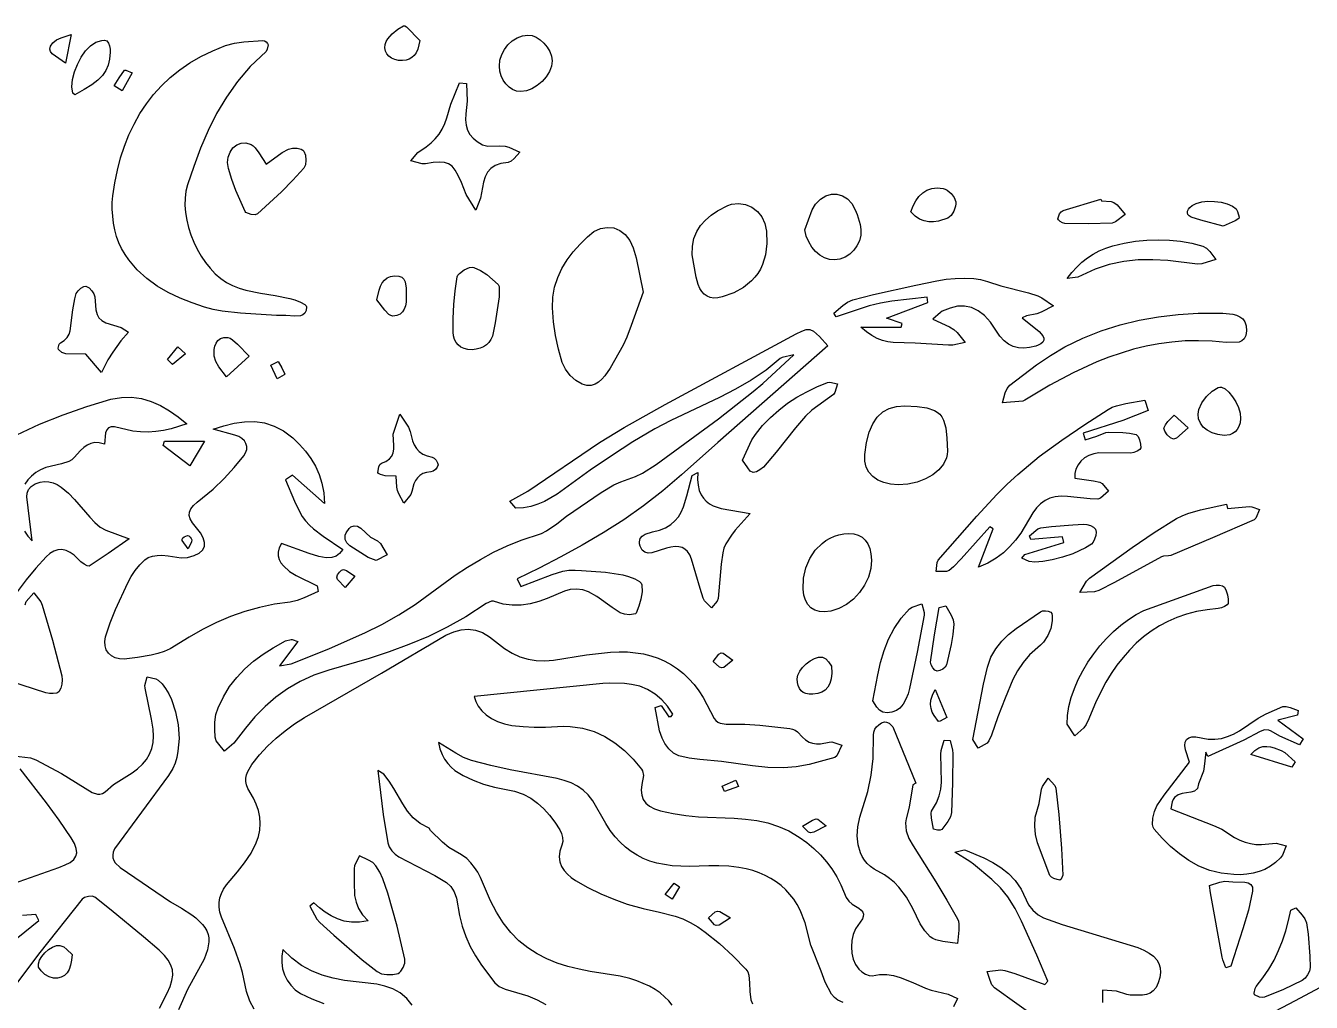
# Model space of a CAD drawing. Header units: centimetres. Extents: x -3.2 to 24.3, y 4.8 to 22.4.
# Drawn here: x 10.19 to 17.88, y 16.39 to 22.23 of the extents above; entities that cross this region are included whole.
import ezdxf

# ---------------------------------------------------------------- set-up
doc = ezdxf.new("R2010")
doc.units = ezdxf.units.CM
doc.layers.add('CUT', color=7, linetype='Continuous')

msp = doc.modelspace()

# ---------------------------------------------------------------- linework, layer by layer
at = {"layer": 'CUT'}
for points in [[(12.464154, 22.221448), (12.544394, 22.140442), (12.532241, 22.08708), (12.522958, 22.066686), (12.511405, 22.050231), (12.497482, 22.037525), (12.481091, 22.028377), (12.462131, 22.022599), (12.440505, 22.019999), (12.416902, 22.020881), (12.395124, 22.025584), (12.375788, 22.033787), (12.359512, 22.045172), (12.346915, 22.059418), (12.338613, 22.076205), (12.335224, 22.095214), (12.337366, 22.116124), (12.343288, 22.132927), (12.352693, 22.149359), (12.379495, 22.180222), (12.412858, 22.206945), (12.447868, 22.227758), (12.454649, 22.227298)], [(10.399025, 22.154612), (10.459442, 22.174359), (10.425034, 22.003194), (10.345864, 22.060242), (10.335218, 22.07335), (10.331242, 22.087989), (10.33544, 22.105152), (10.349318, 22.125835), (10.371052, 22.142853)], [(13.191048, 22.172029), (13.215521, 22.168998), (13.240378, 22.159018), (13.264512, 22.143262), (13.286817, 22.122902), (13.306184, 22.099111), (13.321508, 22.073062), (13.331681, 22.045928), (13.335596, 22.018881), (13.331561, 21.986257), (13.319328, 21.953762), (13.300223, 21.922699), (13.275569, 21.894369), (13.246693, 21.870076), (13.214919, 21.851122), (13.181573, 21.83881), (13.147979, 21.834442), (13.123155, 21.837632), (13.099759, 21.846697), (13.078352, 21.860964), (13.059496, 21.879761), (13.043752, 21.902415), (13.031681, 21.928254), (13.023845, 21.956605), (13.020804, 21.986797), (13.024011, 22.021551), (13.034098, 22.054858), (13.050206, 22.085784), (13.071478, 22.113395), (13.097056, 22.136759), (13.126082, 22.154941), (13.157698, 22.167009)], [(10.666282, 21.959414), (10.646135, 21.930068), (10.618698, 21.902274), (10.582931, 21.87472), (10.537798, 21.846097), (10.482258, 21.815094), (10.469817, 21.823752), (10.464148, 21.863409), (10.467986, 21.90629), (10.479114, 21.95164), (10.496466, 21.997), (10.518977, 22.039913), (10.545579, 22.07792), (10.575209, 22.108564), (10.606798, 22.129386), (10.642266, 22.14014), (10.659572, 22.1409), (10.672282, 22.136546), (10.682263, 22.124147), (10.689116, 22.107102), (10.692823, 22.08811), (10.693368, 22.069869), (10.68886, 22.028004), (10.680178, 21.991623)], [(10.755514, 21.437278), (10.778352, 21.507749), (10.805029, 21.575496), (10.835654, 21.640405), (10.870336, 21.702365), (10.909183, 21.761264), (10.952303, 21.816991), (10.999805, 21.869433), (11.051797, 21.918479), (11.108387, 21.964017), (11.169684, 22.005935), (11.235796, 22.044121), (11.306831, 22.078463), (11.382897, 22.10885), (11.436338, 22.123158), (11.492151, 22.130886), (11.605618, 22.139841), (11.615014, 22.137486), (11.625565, 22.130634), (11.634129, 22.121944), (11.637566, 22.114072), (11.631603, 22.087147), (11.625073, 22.074669), (11.530163, 21.983113), (11.454313, 21.895101), (11.38785, 21.801559), (11.329616, 21.703245), (11.278455, 21.600916), (11.233208, 21.49533), (11.192719, 21.387244), (11.15583, 21.277416), (11.146074, 21.238499), (11.140867, 21.19744), (11.13999, 21.154733), (11.143225, 21.110873), (11.150354, 21.066354), (11.16116, 21.02167), (11.175424, 20.977317), (11.192928, 20.933788), (11.213454, 20.891579), (11.236784, 20.851184), (11.262699, 20.813097), (11.290983, 20.777812), (11.321416, 20.745825), (11.353781, 20.71763), (11.387859, 20.693722), (11.423433, 20.674594), (11.463385, 20.658754), (11.504898, 20.646383), (11.591157, 20.628691), (11.679309, 20.614813), (11.766454, 20.598044), (11.798052, 20.58877), (11.83112, 20.575803), (11.857139, 20.561365), (11.864843, 20.554288), (11.867591, 20.547678), (11.864672, 20.525352), (11.857161, 20.509674), (11.845856, 20.499573), (11.83155, 20.493979), (11.797126, 20.492037), (11.743447, 20.496123), (11.688138, 20.495607), (11.471188, 20.510373), (11.362461, 20.52233), (11.309174, 20.532406), (11.257038, 20.546341), (11.183311, 20.571219), (11.110795, 20.599935), (11.040567, 20.633254), (10.973702, 20.671937), (10.911275, 20.716748), (10.854362, 20.768449), (10.804037, 20.827804), (10.781682, 20.86059), (10.761377, 20.895575), (10.744842, 20.930718), (10.731137, 20.968336), (10.720273, 21.007798), (10.712261, 21.048471), (10.704838, 21.130921), (10.70545, 21.171434), (10.708959, 21.210628), (10.720927, 21.288605), (10.736409, 21.364192)], [(10.82501, 21.945751), (10.764356, 21.83919), (10.71569, 21.867674), (10.746075, 21.915507), (10.77896, 21.96128), (10.785463, 21.961524)], [(13.07278, 21.410392), (13.029872, 21.405258), (12.995918, 21.393292), (12.969728, 21.375295), (12.950113, 21.352068), (12.935883, 21.32441), (12.92585, 21.293122), (12.908075, 21.198009), (12.878927, 21.125058), (12.822343, 21.219905), (12.79375, 21.290973), (12.774342, 21.332525), (12.756001, 21.364402), (12.737134, 21.38751), (12.716153, 21.402755), (12.691466, 21.411044), (12.661484, 21.413283), (12.624617, 21.410377), (12.579274, 21.403234), (12.557745, 21.402821), (12.489973, 21.41939), (12.53328, 21.470451), (12.582732, 21.504079), (12.611754, 21.527141), (12.637311, 21.552487), (12.65951, 21.580168), (12.678463, 21.610233), (12.694277, 21.642732), (12.707063, 21.677717), (12.729304, 21.759044), (12.781112, 21.887279), (12.822846, 21.882672), (12.827789, 21.776114), (12.819473, 21.701478), (12.818297, 21.665535), (12.821586, 21.633268), (12.829777, 21.60438), (12.843306, 21.578574), (12.862612, 21.555552), (12.888132, 21.535019), (12.920303, 21.516675), (12.950764, 21.508769), (13.020309, 21.510287), (13.054862, 21.508594), (13.077328, 21.502662), (13.142738, 21.472352), (13.107998, 21.433526), (13.09053, 21.417336)], [(11.504984, 21.111951), (11.500333, 21.117144), (11.444073, 21.243384), (11.419689, 21.307934), (11.399575, 21.373611), (11.394591, 21.409669), (11.398352, 21.443137), (11.409617, 21.472744), (11.427143, 21.497217), (11.449688, 21.515286), (11.476012, 21.525679), (11.504873, 21.527124), (11.535028, 21.518351), (11.548585, 21.5099), (11.560798, 21.498452), (11.582596, 21.468941), (11.625468, 21.400097), (11.722232, 21.470224), (11.758735, 21.49016), (11.782331, 21.495639), (11.810371, 21.495047), (11.835617, 21.489026), (11.844931, 21.484181), (11.850832, 21.478219), (11.860131, 21.453878), (11.863885, 21.424448), (11.861317, 21.396213), (11.851651, 21.375462), (11.785288, 21.304546), (11.716694, 21.235652), (11.574812, 21.102619), (11.559087, 21.098303), (11.535629, 21.100436)], [(15.057125, 20.833338), (15.024728, 20.828106), (14.993808, 20.830409), (14.964223, 20.839928), (14.936536, 20.855951), (14.911307, 20.877766), (14.889099, 20.90466), (14.870473, 20.935921), (14.855991, 20.970836), (14.846214, 21.008692), (14.890343, 21.126458), (14.911374, 21.160807), (14.940612, 21.190915), (14.972562, 21.210723), (15.005922, 21.220495), (15.039393, 21.220493), (15.071677, 21.210979), (15.101474, 21.192217), (15.127485, 21.164469), (15.148411, 21.127997), (15.160243, 21.099582), (15.178298, 21.040484), (15.182543, 21.010539), (15.181325, 20.975911), (15.173151, 20.943018), (15.158854, 20.912682), (15.139269, 20.885726), (15.115229, 20.862969), (15.08757, 20.845232)], [(15.56021, 21.061403), (15.532709, 21.072552), (15.506074, 21.090131), (15.480547, 21.114847), (15.493986, 21.150386), (15.510272, 21.18144), (15.529509, 21.207683), (15.551803, 21.228785), (15.577258, 21.244419), (15.605979, 21.254257), (15.638071, 21.25797), (15.673639, 21.25523), (15.68556, 21.251646), (15.697911, 21.245043), (15.721726, 21.225178), (15.740735, 21.200429), (15.750587, 21.17559), (15.751049, 21.163054), (15.748918, 21.148927), (15.738342, 21.119236), (15.721792, 21.093181), (15.702204, 21.077424), (15.64548, 21.059485), (15.616838, 21.055575), (15.588334, 21.055979)], [(14.581679, 20.773094), (14.566435, 20.747825), (14.548659, 20.724286), (14.528343, 20.702463), (14.480056, 20.663918), (14.421505, 20.632092), (14.352621, 20.606886), (14.326811, 20.601288), (14.303084, 20.600269), (14.281525, 20.603667), (14.262216, 20.611317), (14.245241, 20.623058), (14.230684, 20.638725), (14.218628, 20.658155), (14.209157, 20.681185), (14.197363, 20.724413), (14.173906, 20.858017), (14.174589, 20.910228), (14.183755, 20.956582), (14.200489, 20.99766), (14.223875, 21.034048), (14.253, 21.066327), (14.286948, 21.095081), (14.324804, 21.120894), (14.387011, 21.15411), (14.408519, 21.1608), (14.451223, 21.165444), (14.492235, 21.159246), (14.53002, 21.143172), (14.563046, 21.118189), (14.589779, 21.085261), (14.608688, 21.045356), (14.618238, 20.999439), (14.620233, 20.925812), (14.612311, 20.8594), (14.594401, 20.800105)], [(16.391018, 21.123345), (16.617626, 21.190445), (16.621187, 21.180388), (16.679664, 21.177681), (16.69577, 21.171493), (16.714428, 21.156488), (16.762729, 21.099493), (16.704795, 21.054893), (16.684873, 21.048638), (16.543377, 21.044185), (16.401595, 21.046434), (16.388538, 21.049966), (16.37457, 21.057913), (16.363659, 21.067122), (16.35977, 21.074436), (16.370954, 21.103747), (16.380236, 21.116075)], [(17.44403, 21.083993), (17.442363, 21.075368), (17.419621, 21.061868), (17.349667, 21.030527), (17.215223, 21.065368), (17.157712, 21.084173), (17.145913, 21.091818), (17.138447, 21.100433), (17.135222, 21.109861), (17.136141, 21.119945), (17.141111, 21.130529), (17.150038, 21.141454), (17.162826, 21.152565), (17.188129, 21.165903), (17.220705, 21.174407), (17.258012, 21.178229), (17.297508, 21.177521), (17.336651, 21.172436), (17.372899, 21.163126), (17.40371, 21.149743), (17.426541, 21.132439), (17.435117, 21.118381)], [(13.33724, 20.541571), (13.339563, 20.605169), (13.350421, 20.665403), (13.368955, 20.722467), (13.394306, 20.776554), (13.425615, 20.827856), (13.462023, 20.876567), (13.502672, 20.922879), (13.546701, 20.966986), (13.585493, 20.996969), (13.62544, 21.01543), (13.665327, 21.022656), (13.703934, 21.018933), (13.740044, 21.004548), (13.772439, 20.979788), (13.799902, 20.944938), (13.821215, 20.900286), (13.838904, 20.841109), (13.879557, 20.634938), (13.809297, 20.435846), (13.781697, 20.36606), (13.759818, 20.318413), (13.68227, 20.180722), (13.651292, 20.134793), (13.633418, 20.1145), (13.613793, 20.097491), (13.592297, 20.084893), (13.568809, 20.077833), (13.543209, 20.077437), (13.515377, 20.084834), (13.477955, 20.106395), (13.443325, 20.13804), (13.415002, 20.175666), (13.396506, 20.215169), (13.373732, 20.294943), (13.355798, 20.376512), (13.343401, 20.45901)], [(17.195385, 20.803391), (17.017081, 20.824338), (16.928653, 20.829086), (16.840866, 20.827905), (16.753843, 20.819212), (16.667704, 20.801423), (16.582568, 20.772955), (16.47987, 20.724905), (16.416264, 20.716226), (16.443996, 20.752399), (16.473145, 20.78511), (16.503917, 20.814418), (16.536524, 20.840379), (16.571172, 20.863049), (16.608072, 20.882486), (16.647432, 20.898747), (16.689461, 20.911889), (16.757449, 20.927864), (16.825169, 20.939358), (16.89266, 20.946316), (16.959957, 20.948686), (17.027099, 20.946414), (17.094122, 20.939446), (17.161064, 20.927729), (17.227962, 20.911209), (17.249301, 20.898914), (17.268269, 20.878253), (17.304554, 20.831109), (17.221817, 20.804267)], [(12.767527, 20.72626), (12.772053, 20.736501), (12.781512, 20.747366), (12.809968, 20.767972), (12.842378, 20.782073), (12.856777, 20.784809), (12.86822, 20.783667), (12.907531, 20.76519), (12.944542, 20.740012), (13.013568, 20.680686), (13.019149, 20.669105), (13.019027, 20.60822), (12.995142, 20.451725), (12.979398, 20.373196), (12.970013, 20.352151), (12.957739, 20.334392), (12.9427, 20.319823), (12.925021, 20.308348), (12.904825, 20.299871), (12.882239, 20.294296), (12.857385, 20.291528), (12.831463, 20.292403), (12.808833, 20.297681), (12.789526, 20.306891), (12.773573, 20.319562), (12.761008, 20.335223), (12.751861, 20.353404), (12.746166, 20.373632), (12.743954, 20.395438), (12.744122, 20.478398), (12.748064, 20.561466), (12.755845, 20.644226)], [(12.334901, 20.528145), (12.287039, 20.589651), (12.300843, 20.646336), (12.309598, 20.670293), (12.320328, 20.690899), (12.333586, 20.707833), (12.349927, 20.720772), (12.369906, 20.729396), (12.394076, 20.733384), (12.418674, 20.731749), (12.436536, 20.724264), (12.448757, 20.71208), (12.456431, 20.696344), (12.462523, 20.658817), (12.463569, 20.620876), (12.462112, 20.576035), (12.458107, 20.554275), (12.451178, 20.534292), (12.440768, 20.517086), (12.426323, 20.503657), (12.407285, 20.495008), (12.383101, 20.492138), (12.37097, 20.495039), (12.358903, 20.502713)], [(15.298998, 20.570284), (15.232258, 20.553438), (15.035014, 20.488868), (15.020279, 20.508884), (15.075124, 20.555398), (15.103224, 20.576078), (15.13326, 20.589413), (15.258482, 20.621134), (15.510587, 20.678104), (15.637249, 20.70363), (15.691673, 20.712116), (15.746935, 20.716861), (15.802436, 20.718119), (15.857576, 20.716147), (15.898278, 20.710117), (15.938662, 20.699162), (16.019265, 20.673889), (16.185255, 20.630501), (16.239733, 20.613544), (16.264289, 20.602296), (16.333187, 20.554509), (16.259981, 20.515684), (16.234638, 20.505574), (16.173405, 20.493906), (16.146391, 20.481808), (16.248854, 20.401218), (16.269977, 20.375211), (16.276489, 20.360916), (16.277172, 20.348666), (16.270218, 20.336898), (16.257938, 20.326203), (16.2429, 20.317569), (16.227673, 20.311987), (16.190863, 20.304334), (16.15634, 20.301281), (16.123975, 20.303321), (16.093638, 20.310947), (16.065202, 20.324649), (16.038536, 20.344921), (16.013512, 20.372255), (15.956482, 20.456944), (15.920871, 20.496034), (15.883277, 20.524692), (15.843808, 20.543198), (15.80257, 20.551831), (15.759674, 20.550869), (15.715225, 20.540593), (15.669333, 20.521282), (15.6579, 20.513967), (15.612597, 20.47422), (15.711458, 20.428128), (15.7383, 20.411526), (15.757124, 20.394919), (15.805545, 20.33386), (15.731252, 20.31944), (15.706585, 20.31815), (15.507433, 20.330755), (15.375399, 20.334365), (15.343196, 20.338917), (15.311224, 20.346764), (15.27933, 20.358663), (15.247359, 20.375369), (15.215158, 20.397636), (15.182574, 20.426219), (15.424048, 20.426219), (15.429698, 20.449024), (15.335848, 20.480207), (15.582982, 20.573394), (15.578265, 20.604519), (15.368081, 20.582298)], [(10.517584, 20.658733), (10.535257, 20.66932), (10.548204, 20.671186), (10.566191, 20.660233), (10.58315, 20.644282), (10.595874, 20.625954), (10.601159, 20.607869), (10.606987, 20.528791), (10.61408, 20.501835), (10.625706, 20.481196), (10.643177, 20.465322), (10.667804, 20.452661), (10.759242, 20.424872), (10.802989, 20.395866), (10.75576, 20.344301), (10.707955, 20.277475), (10.679586, 20.23014), (10.641402, 20.155629), (10.546602, 20.264993), (10.42793, 20.26617), (10.402873, 20.274569), (10.382954, 20.291891), (10.381322, 20.300732), (10.388577, 20.325174), (10.395121, 20.332356), (10.418419, 20.346973), (10.435278, 20.364153), (10.446847, 20.383452), (10.454275, 20.404427), (10.469626, 20.529511), (10.480601, 20.595559), (10.490044, 20.627138), (10.500681, 20.64336)], [(16.056608, 20.060182), (16.072663, 20.080271), (16.232759, 20.201096), (16.315595, 20.257283), (16.401431, 20.307846), (16.509545, 20.360712), (16.619855, 20.404755), (16.732202, 20.440446), (16.846424, 20.468253), (16.962362, 20.488645), (17.079855, 20.50209), (17.198742, 20.509059), (17.34773, 20.510076), (17.406329, 20.502929), (17.428947, 20.497009), (17.44915, 20.488123), (17.466081, 20.475361), (17.47888, 20.457818), (17.486687, 20.434585), (17.488644, 20.404754), (17.484309, 20.376037), (17.474599, 20.356349), (17.460657, 20.344012), (17.443625, 20.337349), (17.367442, 20.33388), (17.283669, 20.342124), (17.201534, 20.34528), (17.12095, 20.343603), (17.041831, 20.33735), (16.964093, 20.326778), (16.887648, 20.312143), (16.812412, 20.293702), (16.738299, 20.27171), (16.665222, 20.246426), (16.593097, 20.218105), (16.451358, 20.153379), (16.312395, 20.079585), (16.16324, 19.990302), (16.150534, 19.984854), (16.028331, 19.97422), (16.045926, 20.033152)], [(14.985081, 20.314084), (14.326828, 19.737802), (14.109628, 19.543046), (13.998435, 19.447451), (13.883104, 19.358273), (13.76403, 19.274868), (13.641611, 19.196592), (13.516242, 19.122804), (13.388321, 19.052858), (13.258242, 18.986113), (13.126404, 18.921924), (13.149582, 18.875979), (13.336655, 18.947234), (13.40013, 18.966881), (13.436394, 18.973183), (13.474138, 18.974331), (13.512463, 18.972436), (13.654935, 18.961162), (13.706821, 18.95455), (13.758048, 18.945063), (13.793331, 18.935543), (13.829869, 18.921869), (13.859155, 18.905238), (13.868421, 18.896188), (13.872684, 18.886847), (13.873862, 18.844618), (13.866883, 18.801132), (13.854387, 18.757775), (13.839015, 18.715933), (13.834727, 18.712339), (13.799077, 18.707816), (13.768205, 18.710678), (13.74274, 18.718857), (13.694851, 18.749795), (13.602361, 18.817305), (13.55343, 18.84524), (13.51966, 18.85608), (13.481665, 18.860169), (13.443536, 18.857408), (13.409365, 18.847695), (13.307014, 18.805207), (13.255706, 18.787286), (13.203917, 18.773473), (13.151352, 18.76519), (13.097717, 18.763858), (13.042718, 18.770897), (12.986059, 18.787728), (12.972694, 18.78847), (12.940475, 18.775106), (12.819283, 18.695324), (12.708989, 18.633063), (12.595604, 18.577915), (12.479653, 18.528923), (12.361661, 18.485126), (12.242152, 18.445564), (12.000684, 18.375304), (11.91095, 18.345833), (11.82869, 18.309028), (11.753126, 18.26532), (11.683483, 18.215139), (11.618985, 18.158915), (11.558856, 18.097078), (11.50232, 18.030058), (11.432967, 17.940131), (11.37636, 17.892552), (11.341972, 17.933712), (11.327522, 17.954489), (11.320701, 17.975813), (11.318576, 18.020597), (11.319629, 18.066113), (11.325574, 18.110524), (11.338127, 18.151993), (11.369798, 18.217607), (11.407372, 18.277778), (11.450367, 18.332886), (11.4983, 18.383315), (11.550689, 18.429446), (11.607049, 18.471662), (11.6669, 18.510345), (11.740494, 18.550807), (11.775214, 18.559656), (11.781742, 18.559228), (11.815933, 18.546757), (11.706296, 18.402198), (11.775087, 18.414326), (11.791334, 18.419369), (12.005018, 18.505655), (12.21524, 18.598563), (12.317885, 18.650034), (12.418264, 18.706203), (12.515909, 18.768083), (12.755075, 18.943145), (12.829847, 18.992421), (12.906591, 19.03845), (12.985579, 19.080774), (13.067082, 19.118933), (13.151372, 19.152468), (13.27138, 19.193053), (13.302751, 19.209417), (13.362996, 19.250707), (13.422183, 19.296536), (13.628617, 19.437349), (13.704806, 19.483122), (13.746118, 19.502381), (13.834248, 19.533992), (13.876791, 19.55423), (13.958957, 19.604541), (14.329796, 19.877834), (14.538432, 20.040881), (14.595906, 20.089407), (14.780472, 20.2606), (14.711903, 20.244893), (14.700106, 20.238169), (14.615436, 20.169376), (14.526004, 20.109168), (14.432907, 20.05557), (14.337245, 20.006603), (14.045862, 19.867728), (13.950932, 19.817521), (13.819254, 19.740095), (13.690307, 19.657678), (13.563945, 19.571204), (13.365763, 19.428921), (13.289867, 19.384918), (13.250254, 19.367901), (13.208969, 19.355127), (13.16559, 19.347288), (13.119696, 19.345074), (13.082612, 19.385861), (13.190922, 19.446822), (13.619142, 19.736858), (13.76588, 19.826558), (14.011042, 19.963614), (14.795843, 20.385992), (14.828681, 20.402445), (14.854874, 20.411278), (14.877249, 20.411718), (14.898632, 20.402992), (14.935025, 20.371025)], [(11.142771, 20.266819), (11.0657, 20.203472), (11.03543, 20.232083), (11.097467, 20.308249)], [(11.523743, 20.252987), (11.387741, 20.129842), (11.343425, 20.190023), (11.324416, 20.220571), (11.313861, 20.252346), (11.313737, 20.292394), (11.318104, 20.312429), (11.325803, 20.330845), (11.337118, 20.346418), (11.352333, 20.357928), (11.371733, 20.364154), (11.3956, 20.363873), (11.410275, 20.359459), (11.424622, 20.351123), (11.453757, 20.32513)], [(11.690896, 20.117254), (11.653823, 20.198954), (11.697556, 20.220524), (11.719049, 20.183815), (11.73729, 20.145902), (11.732853, 20.141393)], [(14.851269, 19.894209), (14.790618, 19.824559), (14.675145, 19.679864), (14.599114, 19.589878), (14.578604, 19.57293), (14.557338, 19.561005), (14.537636, 19.557733), (14.521144, 19.566403), (14.505606, 19.584763), (14.473855, 19.630462), (14.52959, 19.751838), (14.55114, 19.785305), (14.594799, 19.837868), (14.641634, 19.886281), (14.691525, 19.930637), (14.744352, 19.971028), (14.799994, 20.007546), (14.858331, 20.040284), (14.919243, 20.069334), (14.98261, 20.094788), (14.996345, 20.096685), (15.042972, 20.087618), (15.026919, 20.036032), (15.017569, 20.023524), (14.889518, 19.929471)], [(17.443155, 19.831898), (17.432956, 19.814088), (17.420164, 19.80031), (17.405371, 19.79025), (17.389167, 19.783593), (17.354891, 19.779226), (17.316783, 19.784168), (17.282846, 19.794564), (17.25373, 19.80976), (17.230086, 19.829099), (17.212562, 19.851924), (17.201809, 19.87758), (17.198477, 19.905411), (17.203216, 19.934761), (17.221051, 19.973871), (17.248763, 20.01096), (17.282864, 20.042684), (17.319864, 20.065699), (17.329065, 20.068081), (17.339087, 20.067216), (17.360791, 20.056933), (17.383373, 20.037234), (17.405233, 20.0105), (17.424768, 19.979115), (17.440378, 19.945461), (17.45046, 19.911921), (17.453412, 19.880878), (17.450171, 19.854056)], [(16.829335, 19.783836), (16.84037, 19.773454), (16.848995, 19.752739), (16.854448, 19.727689), (16.855967, 19.704305), (16.849599, 19.694558), (16.834392, 19.68447), (16.815294, 19.676391), (16.797251, 19.672672), (16.605247, 19.674336), (16.574438, 19.669844), (16.545895, 19.659601), (16.52031, 19.644446), (16.498374, 19.625213), (16.480779, 19.602741), (16.468217, 19.577866), (16.461378, 19.551424), (16.460955, 19.524252), (16.573918, 19.508163), (16.610495, 19.499373), (16.624968, 19.491018), (16.662415, 19.445706), (16.615019, 19.403759), (16.599032, 19.398525), (16.553714, 19.39942), (16.417626, 19.414525), (16.379463, 19.416603), (16.344522, 19.412993), (16.312585, 19.403883), (16.283431, 19.38946), (16.256841, 19.369912), (16.232595, 19.345427), (16.210475, 19.316191), (16.137964, 19.194696), (16.10772, 19.153353), (16.073741, 19.114344), (16.035277, 19.078166), (15.991574, 19.045316), (15.941881, 19.016291), (15.885446, 18.991589), (15.97393, 19.220844), (15.954321, 19.232595), (15.782922, 19.041463), (15.736277, 18.993238), (15.710547, 18.972524), (15.694418, 18.966165), (15.63335, 18.96509), (15.638407, 19.019561), (15.645271, 19.03308), (15.87652, 19.296916), (15.995348, 19.425409), (16.057045, 19.48711), (16.12083, 19.546471), (16.248586, 19.652248), (16.383088, 19.750545), (16.521709, 19.843754), (16.661821, 19.934269), (16.685472, 19.947022), (16.711062, 19.956761), (16.766331, 19.969882), (16.881131, 19.989498), (16.900031, 19.928748), (16.748675, 19.868132), (16.511189, 19.792861), (16.523032, 19.753381), (16.593857, 19.774168), (16.647843, 19.796101), (16.66581, 19.7989), (16.748539, 19.796738), (16.789456, 19.792142)], [(15.621539, 19.928679), (15.639143, 19.918167), (15.653956, 19.905243), (15.666208, 19.889661), (15.676128, 19.871172), (15.689896, 19.824482), (15.6971, 19.763193), (15.699582, 19.685324), (15.698165, 19.665209), (15.693686, 19.64555), (15.676224, 19.608065), (15.648567, 19.573808), (15.612084, 19.543716), (15.568145, 19.518728), (15.518121, 19.499783), (15.46338, 19.487817), (15.405292, 19.48377), (15.359923, 19.48718), (15.319046, 19.496808), (15.283327, 19.51229), (15.253435, 19.533261), (15.230037, 19.559356), (15.2138, 19.590211), (15.205392, 19.625461), (15.205481, 19.664742), (15.216564, 19.737221), (15.232622, 19.798506), (15.253851, 19.849022), (15.280445, 19.889196), (15.312602, 19.919454), (15.350517, 19.940221), (15.394386, 19.951923), (15.444404, 19.954987), (15.518604, 19.95157), (15.577035, 19.943461)], [(11.78284, 19.541375), (11.741585, 19.513283), (11.794681, 19.385491), (11.824072, 19.323941), (11.841337, 19.295286), (11.861023, 19.268629), (11.884124, 19.24341), (11.909587, 19.220131), (11.965565, 19.177664), (12.083477, 19.09703), (12.064892, 19.073423), (12.044176, 19.057234), (12.018513, 19.048784), (11.985083, 19.048394), (11.941069, 19.056386), (11.883653, 19.07308), (11.717343, 19.133861), (11.703392, 19.106844), (11.696998, 19.081756), (11.697246, 19.058506), (11.70322, 19.037005), (11.714003, 19.01716), (11.728681, 18.99888), (11.766053, 18.966655), (11.805099, 18.942018), (11.931443, 18.880847), (11.936352, 18.846733), (11.853478, 18.808991), (11.811786, 18.792598), (11.769364, 18.783283), (11.676168, 18.77039), (11.585682, 18.751363), (11.497654, 18.726458), (11.411833, 18.695928), (11.327964, 18.660032), (11.245797, 18.619022), (11.165078, 18.573156), (11.052395, 18.503587), (11.016488, 18.488085), (10.978413, 18.475683), (10.938747, 18.465884), (10.856961, 18.4521), (10.775757, 18.442744), (10.747622, 18.442922), (10.722335, 18.449239), (10.700509, 18.460964), (10.682759, 18.477367), (10.669699, 18.497718), (10.661942, 18.521288), (10.660103, 18.547346), (10.664796, 18.575163), (10.692128, 18.65805), (10.724817, 18.739439), (10.798723, 18.898967), (10.818933, 18.936108), (10.842918, 18.971619), (10.870029, 19.004814), (10.899617, 19.035006), (10.920462, 19.048627), (10.94622, 19.057505), (10.974108, 19.062361), (11.001341, 19.063914), (11.0403, 19.060133), (11.118007, 19.046601), (11.154699, 19.048827), (11.194787, 19.06084), (11.225021, 19.07597), (11.245511, 19.094181), (11.256367, 19.115438), (11.257699, 19.139707), (11.249617, 19.16695), (11.23223, 19.197135), (11.184183, 19.256774), (11.170709, 19.280271), (11.164921, 19.301518), (11.166512, 19.321312), (11.175179, 19.340456), (11.190615, 19.359748), (11.212516, 19.37999), (11.309246, 19.458525), (11.373577, 19.521089), (11.434075, 19.587839), (11.491252, 19.656939), (11.503043, 19.675569), (11.50914, 19.694326), (11.509742, 19.712705), (11.505051, 19.730199), (11.495267, 19.746302), (11.48059, 19.760506), (11.46122, 19.772306), (11.437358, 19.781194), (11.309708, 19.815901), (11.372774, 19.836875), (11.435138, 19.85225), (11.496614, 19.860906), (11.55702, 19.861729), (11.616169, 19.853599), (11.673877, 19.835401), (11.729959, 19.806016), (11.784232, 19.764327), (11.824159, 19.725764), (11.860357, 19.685109), (11.892379, 19.641925), (11.91978, 19.595775), (11.942113, 19.546221), (11.958933, 19.492826), (11.969792, 19.43515), (11.974246, 19.372758)], [(12.384828, 19.786288), (12.425723, 19.905424), (12.476337, 19.829105), (12.486152, 19.802171), (12.50118, 19.747187), (12.511594, 19.72304), (12.524805, 19.70158), (12.541459, 19.68315), (12.562202, 19.668092), (12.587682, 19.656748), (12.618544, 19.649462), (12.63047, 19.643294), (12.642189, 19.630792), (12.650867, 19.615888), (12.653668, 19.602515), (12.648618, 19.589485), (12.637803, 19.576095), (12.624325, 19.565525), (12.611291, 19.560955), (12.584551, 19.557697), (12.562404, 19.550638), (12.544337, 19.540053), (12.529838, 19.526216), (12.518396, 19.509402), (12.509499, 19.489885), (12.497291, 19.44384), (12.490119, 19.42531), (12.449612, 19.373318), (12.418117, 19.430908), (12.410312, 19.450936), (12.406579, 19.46912), (12.403998, 19.536062), (12.338291, 19.536892), (12.309376, 19.545973), (12.297723, 19.552051), (12.293034, 19.557831), (12.299175, 19.591094), (12.305887, 19.605336), (12.31441, 19.612801), (12.342229, 19.624068), (12.362523, 19.638458), (12.376345, 19.655558), (12.384748, 19.674955), (12.388787, 19.696237), (12.389514, 19.718991)], [(17.05167, 19.757517), (17.033262, 19.765323), (17.014086, 19.782708), (16.999508, 19.803571), (16.994894, 19.821808), (17.003048, 19.842294), (17.01862, 19.861705), (17.05556, 19.89969), (17.139734, 19.823863), (17.06953, 19.762794)], [(11.16871, 19.596414), (11.009004, 19.719588), (11.017847, 19.74557), (11.256654, 19.74557)], [(14.328093, 18.803738), (14.322712, 18.789297), (14.288186, 18.748372), (14.247953, 18.791004), (14.239439, 18.806894), (14.220971, 18.864986), (14.169085, 19.040482), (14.158596, 19.065127), (14.145633, 19.084468), (14.130277, 19.098805), (14.112611, 19.108437), (14.092715, 19.113665), (14.07067, 19.11479), (14.046557, 19.11211), (14.020459, 19.105928), (13.931509, 19.076792), (13.910095, 19.075579), (13.890822, 19.080626), (13.874596, 19.093849), (13.862321, 19.117164), (13.858776, 19.130606), (13.857806, 19.142503), (13.862613, 19.162137), (13.874794, 19.177011), (13.892397, 19.18807), (13.936076, 19.202524), (13.978053, 19.213061), (14.014446, 19.227409), (14.044903, 19.245742), (14.070104, 19.267687), (14.090726, 19.292874), (14.10745, 19.32093), (14.120952, 19.351483), (14.141011, 19.418597), (14.172522, 19.539465), (14.206634, 19.557117), (14.205612, 19.516243), (14.208751, 19.480873), (14.215747, 19.450558), (14.226298, 19.424849), (14.240101, 19.403295), (14.256853, 19.385449), (14.276251, 19.370859), (14.297993, 19.359077), (14.347296, 19.342137), (14.519955, 19.311939), (14.430788, 19.212326), (14.407619, 19.182444), (14.375504, 19.131688), (14.363327, 19.104566), (14.355995, 19.076848), (14.347366, 19.008845)], [(16.698888, 18.900751), (16.604359, 18.851983), (16.578765, 18.843899), (16.491928, 18.839764), (16.531754, 18.908371), (16.54908, 18.925589), (16.80545, 19.109753), (16.935713, 19.198529), (17.069217, 19.281799), (17.102776, 19.298979), (17.138272, 19.312866), (17.213358, 19.333684), (17.36786, 19.367956), (17.373878, 19.34246), (17.506658, 19.354137), (17.521266, 19.352282), (17.565247, 19.335607), (17.544911, 19.284177), (17.534777, 19.274592), (17.285727, 19.167033), (17.035376, 19.062451), (17.021712, 19.059146), (16.992618, 19.056868), (16.979626, 19.05282)], [(12.291997, 19.148289), (12.309769, 19.133652), (12.348495, 19.06607), (12.284286, 19.030847), (12.235035, 19.050457), (12.126207, 19.118293), (12.108329, 19.136612), (12.098205, 19.157666), (12.098442, 19.182196), (12.103261, 19.195995), (12.121461, 19.223658), (12.131305, 19.232439), (12.151071, 19.239743), (12.170917, 19.235954), (12.190814, 19.224175), (12.250501, 19.171913)], [(16.449936, 19.245737), (16.51378, 19.248298), (16.53388, 19.246424), (16.554953, 19.240263), (16.573159, 19.230602), (16.584656, 19.218232), (16.588546, 19.201089), (16.586617, 19.18033), (16.580263, 19.159231), (16.570878, 19.141066), (16.560804, 19.129812), (16.526455, 19.106495), (16.44943, 19.072298), (16.388859, 19.052197), (16.327133, 19.035996), (16.269589, 19.025191), (16.221559, 19.021273), (16.18838, 19.025739), (16.144162, 19.04512), (16.163545, 19.067299), (16.395347, 19.139951), (16.388425, 19.172127), (16.198868, 19.157092), (16.189668, 19.179081), (16.240992, 19.220964), (16.259142, 19.227702), (16.322481, 19.235682)], [(11.154391, 19.181465), (11.162229, 19.178695), (11.170545, 19.171826), (11.177284, 19.163031), (11.180396, 19.154481), (11.179127, 19.144134), (11.159807, 19.101316), (11.123893, 19.150901), (11.122497, 19.158189), (11.127278, 19.166326), (11.135441, 19.173826)], [(14.837051, 18.860705), (14.839554, 18.926685), (14.853248, 18.988329), (14.877032, 19.044298), (14.909809, 19.093252), (14.95048, 19.133851), (14.973432, 19.150598), (14.997945, 19.164754), (15.023882, 19.176152), (15.051105, 19.184623), (15.079478, 19.190001), (15.108862, 19.192117), (15.139433, 19.189996), (15.166223, 19.182728), (15.189193, 19.170358), (15.208306, 19.152931), (15.223521, 19.130492), (15.2348, 19.103087), (15.242105, 19.07076), (15.245396, 19.033557), (15.241554, 18.982995), (15.227624, 18.932939), (15.204846, 18.884934), (15.174461, 18.840524), (15.137707, 18.801256), (15.095824, 18.768673), (15.050052, 18.744321), (15.001631, 18.729746), (14.965639, 18.725697), (14.933847, 18.727646), (14.906357, 18.73551), (14.883273, 18.749209), (14.864697, 18.76866), (14.850733, 18.793781), (14.841483, 18.82449)], [(12.088195, 18.977567), (12.105691, 18.972087), (12.155865, 18.938547), (12.097386, 18.871055), (12.052266, 18.918607), (12.047786, 18.931319), (12.052337, 18.945693), (12.063365, 18.961209), (12.076705, 18.973342)], [(17.345156, 18.880653), (17.356033, 18.873043), (17.366963, 18.850661), (17.374584, 18.826122), (17.37881, 18.800674), (17.379553, 18.775569), (17.373056, 18.766), (17.357619, 18.756166), (17.338219, 18.748224), (17.319834, 18.744329), (17.253232, 18.737281), (17.189904, 18.725934), (17.129746, 18.710422), (17.072653, 18.690882), (17.018522, 18.667449), (16.96725, 18.640259), (16.918732, 18.609447), (16.872864, 18.575149), (16.829543, 18.537501), (16.788664, 18.496638), (16.750125, 18.452695), (16.71382, 18.405809), (16.679647, 18.356115), (16.647502, 18.303749), (16.588877, 18.191541), (16.545664, 18.084878), (16.528825, 18.05074), (16.515172, 18.032271), (16.460955, 17.984339), (16.416137, 18.053305), (16.418545, 18.105185), (16.426735, 18.158215), (16.440303, 18.211913), (16.458841, 18.265793), (16.481945, 18.319372), (16.509209, 18.372166), (16.540227, 18.423692), (16.574594, 18.473464), (16.611903, 18.521), (16.651749, 18.565815), (16.693727, 18.607425), (16.737431, 18.645346), (16.782455, 18.679095), (16.828393, 18.708188), (16.87484, 18.73214), (17.288442, 18.881821), (17.306509, 18.885108), (17.32703, 18.884697)], [(15.394433, 18.134348), (15.367263, 18.124675), (15.338727, 18.120898), (15.313421, 18.124127), (15.294056, 18.136305), (15.278043, 18.155554), (15.253366, 18.193342), (15.283059, 18.34822), (15.300549, 18.422218), (15.321784, 18.493418), (15.348254, 18.561442), (15.381444, 18.625913), (15.422844, 18.686452), (15.47394, 18.742682), (15.489216, 18.753097), (15.546211, 18.772679), (15.561122, 18.720567), (15.56105, 18.704116), (15.519476, 18.48438), (15.473289, 18.26561), (15.46442, 18.233795), (15.451936, 18.202404), (15.435716, 18.173415), (15.415642, 18.148806)], [(15.649926, 18.74994), (15.690741, 18.759769), (15.721553, 18.705102), (15.733997, 18.677943), (15.738154, 18.651277), (15.732107, 18.589998), (15.722051, 18.528948), (15.694671, 18.408011), (15.686629, 18.394702), (15.67173, 18.382363), (15.654149, 18.373523), (15.638059, 18.370707), (15.625421, 18.376993), (15.612292, 18.391003), (15.602341, 18.40796), (15.599236, 18.423086), (15.622987, 18.586708)], [(16.274328, 18.543793), (16.256682, 18.525502), (16.190451, 18.466877), (16.152107, 18.421327), (16.119539, 18.371935), (16.091526, 18.319552), (16.044289, 18.209222), (16.000638, 18.097147), (15.963577, 17.988199), (15.948437, 17.953357), (15.937183, 17.940072), (15.884251, 17.909976), (15.850943, 17.962572), (15.915698, 18.291715), (15.939277, 18.394548), (15.959675, 18.453278), (15.988624, 18.504355), (16.024586, 18.549123), (16.066025, 18.588924), (16.111404, 18.625102), (16.255813, 18.725324), (16.268812, 18.730238), (16.285378, 18.730774), (16.302608, 18.727811), (16.3176, 18.722227), (16.323421, 18.714681), (16.326757, 18.701575), (16.327162, 18.671901), (16.31785, 18.624822), (16.30096, 18.582471)], [(14.298414, 18.428128), (14.333077, 18.471944), (14.346666, 18.480072), (14.358391, 18.478095), (14.416098, 18.435925), (14.363354, 18.392738), (14.350467, 18.389081), (14.337194, 18.393586)], [(14.929148, 18.453208), (14.95259, 18.452964), (14.972167, 18.442871), (14.988161, 18.425969), (15.006468, 18.399219), (15.008248, 18.358526), (15.005213, 18.324447), (14.997538, 18.296513), (14.985396, 18.274258), (14.968961, 18.257213), (14.948407, 18.24491), (14.923909, 18.236882), (14.89564, 18.232661), (14.872954, 18.232555), (14.853609, 18.236128), (14.837501, 18.2432), (14.824523, 18.253595), (14.814568, 18.267132), (14.807532, 18.283633), (14.803307, 18.302921), (14.801787, 18.324816), (14.80571, 18.346381), (14.816851, 18.369423), (14.833733, 18.392411), (14.854881, 18.413814), (14.878817, 18.432102), (14.904065, 18.445744)], [(15.696404, 18.093507), (15.655669, 18.072006), (15.646534, 18.070149), (15.619845, 18.105959), (15.609227, 18.125494), (15.601876, 18.146795), (15.59888, 18.170371), (15.601329, 18.196731), (15.61031, 18.226384), (15.626911, 18.25984)], [(17.472447, 17.957731), (17.256488, 17.859191), (17.244252, 17.885057), (17.2362, 17.799917), (17.230506, 17.77235), (17.202079, 17.69622), (17.195211, 17.668741), (17.177689, 17.653757), (17.155064, 17.646164), (17.103411, 17.638308), (17.078837, 17.630621), (17.058066, 17.61548), (17.049802, 17.603955), (17.043324, 17.589174), (17.036839, 17.547992), (17.29023, 17.448316), (17.340027, 17.425043), (17.417008, 17.376011), (17.448265, 17.359789), (17.479884, 17.34771), (17.512001, 17.339571), (17.544753, 17.335169), (17.578276, 17.334299), (17.666522, 17.3427), (17.724841, 17.327027), (17.702885, 17.269792), (17.69197, 17.254075), (17.66266, 17.226439), (17.631361, 17.203758), (17.598253, 17.185714), (17.563519, 17.171989), (17.52734, 17.162265), (17.489897, 17.156225), (17.451372, 17.153551), (17.411947, 17.153924), (17.337875, 17.162245), (17.268745, 17.17971), (17.204172, 17.205421), (17.143767, 17.23848), (17.087143, 17.277987), (17.033915, 17.323044), (16.983694, 17.372752), (16.936094, 17.426213), (16.92983, 17.437792), (16.926612, 17.453101), (16.928004, 17.490703), (16.937647, 17.530607), (16.952917, 17.564402), (16.996441, 17.62956), (17.148442, 17.826624), (17.1228, 17.900494), (17.119669, 17.925072), (17.122051, 17.945295), (17.129881, 17.960906), (17.143092, 17.971647), (17.161618, 17.977261), (17.185394, 17.977491), (17.258148, 17.963971), (17.299269, 17.962978), (17.338144, 17.968261), (17.375199, 17.978979), (17.410862, 17.994291), (17.44556, 18.013358), (17.55879, 18.089088), (17.60644, 18.115281), (17.706141, 18.15848), (17.726311, 18.159824), (17.749429, 18.153297), (17.797756, 18.134656), (17.792398, 18.107313), (17.675654, 18.077351), (17.827919, 17.965865), (17.805893, 17.928879), (17.688415, 17.982622), (17.635851, 18.012435), (17.621667, 18.017523), (17.595699, 18.018626), (17.570227, 18.010073)], [(15.597287, 16.782954), (15.56462, 16.818134), (15.537744, 16.860391), (15.492329, 16.952274), (15.45441, 17.019813), (15.409171, 17.079803), (15.383087, 17.106617), (15.354309, 17.131124), (15.322548, 17.153184), (15.261983, 17.187038), (15.239609, 17.203302), (15.220278, 17.221317), (15.203874, 17.24095), (15.190283, 17.262066), (15.179388, 17.284532), (15.165226, 17.33298), (15.160461, 17.385225), (15.164169, 17.440199), (15.175425, 17.496831), (15.223965, 17.651602), (15.244731, 17.749212), (15.255973, 17.84779), (15.257745, 17.987417), (15.260112, 18.006289), (15.266038, 18.023191), (15.276287, 18.0376), (15.290323, 18.050391), (15.306504, 18.060457), (15.323188, 18.066693), (15.335743, 18.065533), (15.350477, 18.058613), (15.363873, 18.048218), (15.37241, 18.036634), (15.509923, 17.700421), (15.492435, 17.691731), (15.471807, 17.557876), (15.453094, 17.488312), (15.449894, 17.463112), (15.450295, 17.438996), (15.453976, 17.415719), (15.469892, 17.370691), (15.495075, 17.32605), (15.631226, 17.110765), (15.696769, 17.001637), (15.759306, 16.890887), (15.76537, 16.875571), (15.768396, 16.858606), (15.768048, 16.821201), (15.760725, 16.742793), (15.672599, 16.755249), (15.631261, 16.764721), (15.613093, 16.772433)], [(15.651319, 17.624103), (15.660719, 17.665012), (15.664752, 17.70648), (15.660999, 17.874861), (15.663295, 17.895775), (15.680568, 17.958343), (15.717129, 17.956331), (15.729738, 17.898176), (15.731248, 17.878791), (15.731074, 17.701975), (15.72438, 17.525551), (15.717527, 17.498821), (15.703244, 17.472596), (15.666148, 17.423011), (15.656099, 17.419659), (15.63967, 17.420092), (15.617086, 17.426049), (15.603946, 17.491276), (15.602067, 17.521567), (15.604383, 17.534251), (15.634863, 17.583907)], [(17.538991, 17.89648), (17.562851, 17.911733), (17.586298, 17.91927), (17.609269, 17.920661), (17.631707, 17.917474), (17.65355, 17.911278), (17.695214, 17.896132), (17.718144, 17.884042), (17.779946, 17.827503), (17.758503, 17.797274), (17.514776, 17.871942)], [(14.353507, 17.683273), (14.434281, 17.719631), (14.449526, 17.679937), (14.366206, 17.651373)], [(16.301629, 17.73043), (16.34189, 17.685845), (16.348103, 17.670029), (16.365124, 17.513551), (16.381604, 17.311079), (16.390799, 17.15167), (16.379785, 17.126517), (16.372997, 17.121586), (16.355473, 17.124135), (16.337013, 17.130228), (16.321533, 17.139077), (16.312949, 17.149892), (16.239199, 17.34392), (16.227009, 17.393678), (16.221655, 17.444726), (16.225305, 17.497457), (16.247527, 17.579414), (16.26182, 17.664053), (16.26922, 17.68143)], [(14.868948, 17.40695), (14.832398, 17.443983), (14.892999, 17.479807), (14.914258, 17.488214), (14.923903, 17.486081), (14.975351, 17.444769), (14.900406, 17.407597), (14.880483, 17.40309)], [(12.353772, 17.042788), (12.323957, 17.128076), (12.304751, 17.168873), (12.282037, 17.207163), (12.263305, 17.2259), (12.238408, 17.240505), (12.184136, 17.266714), (12.154844, 17.207747), (12.151785, 17.188334), (12.151383, 17.108702), (12.1549, 17.028665), (12.163011, 16.989304), (12.177963, 16.950812), (12.201708, 16.913513), (12.236201, 16.877731), (12.184333, 16.869828), (12.136674, 16.86961), (12.092716, 16.876286), (12.051954, 16.889066), (12.013882, 16.907158), (11.977995, 16.929771), (11.943786, 16.956114), (11.91075, 16.985397), (11.886832, 16.966536), (11.928574, 16.888474), (11.94674, 16.867107), (12.030245, 16.791524), (12.200774, 16.64437), (12.288712, 16.574214), (12.315139, 16.56171), (12.348005, 16.556759), (12.382776, 16.558022), (12.414922, 16.564159), (12.422823, 16.568379), (12.43074, 16.576157), (12.444964, 16.59888), (12.454283, 16.625319), (12.45539, 16.648461), (12.408184, 16.846499)], [(14.011067, 17.034833), (14.065797, 17.103114), (14.097292, 17.081728), (14.054576, 17.008346)], [(17.524024, 17.079199), (17.524258, 17.054785), (17.49991, 16.941316), (17.467395, 16.829196), (17.395276, 16.606189), (17.365757, 16.597724), (17.346957, 16.6445), (17.342644, 16.660813), (17.272324, 17.045349), (17.26675, 17.08918), (17.327981, 17.108722), (17.358161, 17.114809), (17.406959, 17.110457), (17.478491, 17.108735), (17.499176, 17.104377), (17.515009, 17.095131)], [(14.306071, 16.854194), (14.271511, 16.895046), (14.310512, 16.93085), (14.32441, 16.936377), (14.338279, 16.934168), (14.403312, 16.895305), (14.334078, 16.852874), (14.317708, 16.849245)], [(17.539425, 16.474464), (17.545991, 16.486437), (17.586533, 16.536672), (17.622261, 16.589111), (17.653496, 16.643616), (17.680556, 16.700048), (17.703761, 16.758269), (17.723431, 16.81814), (17.739884, 16.879523), (17.753441, 16.942279), (17.783622, 16.956541), (17.821587, 16.911835), (17.838009, 16.889045), (17.847229, 16.865027), (17.856767, 16.79918), (17.867028, 16.666138), (17.868442, 16.599514), (17.864504, 16.578136), (17.853946, 16.555841), (17.838967, 16.536092), (17.82176, 16.522348), (17.71047, 16.468219), (17.59572, 16.421206), (17.581985, 16.419385), (17.566165, 16.422295), (17.53699, 16.436674), (17.534295, 16.444825)], [(10.464969, 16.676164), (10.461995, 16.642109), (10.456007, 16.612612), (10.446941, 16.587746), (10.434735, 16.567583), (10.419325, 16.552195), (10.400646, 16.541654), (10.378636, 16.536032), (10.353232, 16.535402), (10.327666, 16.542427), (10.301645, 16.557969), (10.279378, 16.578725), (10.265079, 16.601394), (10.263322, 16.620208), (10.270146, 16.641909), (10.28379, 16.664684), (10.302491, 16.686722), (10.324487, 16.706212), (10.348016, 16.721341), (10.371316, 16.730297), (10.392625, 16.73127), (10.414737, 16.722091), (10.434391, 16.706465)], [(17.261329, 16.165629), (17.262588, 16.189867), (17.282984, 16.263849), (17.345418, 16.240452), (17.390573, 16.23059), (17.415289, 16.227002), (17.438844, 16.226798), (17.459252, 16.232408), (17.781538, 16.401014), (18.102234, 16.572683), (18.221632, 16.647765), (18.2526, 16.63073), (18.217895, 16.567471), (18.202596, 16.551095), (18.155777, 16.517582), (18.059215, 16.454319), (18.014675, 16.418648), (17.401318, 15.842421), (17.384042, 15.828023), (17.327404, 15.78995), (17.301435, 15.857852), (17.296039, 15.880983), (17.276015, 16.023028)]]:
    msp.add_lwpolyline(points, close=True, dxfattribs=at)
for points in [[(10.134269, 19.782989), (10.27105, 19.84584), (10.410968, 19.902691), (10.553374, 19.952748), (10.697623, 19.995218), (10.760257, 20.00658), (10.821278, 20.007651), (10.880627, 19.999323), (10.938247, 19.982489), (10.99408, 19.958042), (11.048069, 19.926876), (11.100156, 19.889884), (11.150284, 19.847959), (11.058533, 19.818889), (11.012469, 19.808717), (10.966317, 19.801902), (10.920107, 19.798782), (10.873869, 19.799693), (10.827632, 19.804974), (10.718949, 19.829488), (10.698219, 19.830223), (10.68311, 19.825239), (10.67258, 19.81351), (10.66559, 19.794012), (10.658072, 19.727605), (10.627845, 19.735223), (10.600972, 19.736296), (10.576862, 19.731558), (10.554924, 19.721742), (10.534568, 19.707581), (10.515203, 19.689809), (10.477088, 19.646365), (10.462904, 19.633423), (10.445107, 19.62353), (10.40194, 19.609999), (10.308167, 19.587726), (10.276683, 19.574046), (10.248142, 19.556801), (10.22267, 19.536363), (10.200388, 19.513106), (10.181421, 19.487403)], [(10.180239, 19.207462), (10.201207, 19.17779), (10.226846, 19.149772), (10.194637, 19.412372), (10.19697, 19.434639), (10.204924, 19.455299), (10.220214, 19.473804), (10.244556, 19.489606), (10.273163, 19.500247), (10.300604, 19.504361), (10.326931, 19.502712), (10.352199, 19.496063), (10.37646, 19.485175), (10.399768, 19.470811), (10.443736, 19.434706), (10.479992, 19.396409), (10.571105, 19.290247), (10.600445, 19.25875), (10.632782, 19.231481), (10.666864, 19.212181), (10.805892, 19.161918), (10.681663, 19.074238), (10.566782, 18.998635), (10.554592, 18.999707), (10.536513, 19.009562), (10.517197, 19.024223), (10.477949, 19.06307), (10.453853, 19.080341), (10.429295, 19.091469), (10.404562, 19.096396), (10.379939, 19.095065), (10.355713, 19.087419), (10.332171, 19.073401), (10.309598, 19.052954), (10.248942, 18.986054), (10.190711, 18.916508), (10.137322, 18.843787)], [(10.183673, 18.767185), (10.191122, 18.78576), (10.235932, 18.837692), (10.277226, 18.784734), (10.286031, 18.765588), (10.347586, 18.554493), (10.403966, 18.342001), (10.4066, 18.318339), (10.404034, 18.292952), (10.396942, 18.268411), (10.385997, 18.247287), (10.373261, 18.239341), (10.352681, 18.236004), (10.329319, 18.23665), (10.308238, 18.240654), (10.093315, 18.311377)], [(11.554381, 16.349724), (11.527996, 16.39871), (11.508065, 16.455956), (11.484449, 16.569904), (11.471122, 16.617707), (11.436747, 16.712096), (11.358629, 16.899169), (11.348966, 16.930274), (11.344354, 16.959812), (11.344548, 16.988023), (11.349301, 17.015149), (11.358367, 17.041428), (11.3715, 17.067101), (11.388453, 17.092409), (11.454158, 17.170291), (11.497082, 17.225417), (11.535318, 17.283197), (11.566433, 17.343859), (11.57982, 17.382012), (11.58758, 17.420616), (11.589937, 17.459409), (11.587114, 17.49813), (11.579336, 17.536517), (11.566827, 17.57431), (11.549809, 17.611247), (11.515745, 17.669348), (11.507624, 17.690672), (11.503863, 17.711288), (11.50418, 17.731446), (11.508294, 17.751397), (11.515923, 17.771391), (11.540596, 17.812509), (11.58516, 17.869433), (11.633313, 17.92163), (11.684695, 17.969647), (11.738946, 18.014032), (11.795703, 18.05533), (11.854608, 18.09409), (12.31596, 18.358602), (12.700299, 18.585385), (12.747004, 18.605505), (12.79147, 18.61761), (12.834443, 18.62122), (12.876667, 18.615854), (12.918885, 18.601034), (12.961843, 18.576278), (13.050902, 18.505627), (13.096608, 18.47762), (13.143499, 18.456668), (13.191671, 18.442349), (13.241221, 18.434242), (13.292248, 18.431926), (13.344847, 18.434981), (13.541382, 18.467041), (13.612901, 18.476488), (13.684583, 18.483586), (13.736431, 18.486076), (13.78657, 18.485094), (13.834958, 18.480667), (13.881554, 18.472819), (13.926315, 18.461576), (13.969201, 18.446964), (14.010169, 18.429008), (14.049178, 18.407733), (14.086186, 18.383166), (14.121151, 18.355331), (14.154032, 18.324254), (14.184786, 18.289961), (14.213374, 18.252476), (14.239751, 18.211827), (14.303996, 18.086815), (14.314376, 18.074559), (14.326244, 18.065259), (14.3401, 18.058683), (14.375766, 18.052767), (14.487875, 18.05297), (14.57746, 18.046832), (14.756673, 18.027799), (14.772711, 18.024402), (14.788895, 18.017698), (14.803462, 18.008354), (14.832839, 17.975511), (14.852024, 17.9588), (14.872275, 17.946661), (14.893663, 17.938845), (14.916256, 17.935107), (14.940127, 17.935199), (14.991977, 17.94589), (15.009374, 17.94697), (15.068296, 17.928813), (15.038637, 17.864081), (15.025689, 17.853773), (14.872919, 17.813275), (14.795815, 17.798474), (14.718559, 17.791767), (14.626238, 17.794707), (14.533776, 17.804636), (14.348755, 17.829943), (14.219221, 17.841588), (14.155174, 17.849866), (14.092875, 17.864019), (14.062599, 17.879696), (14.034601, 17.905513), (14.010763, 17.937088), (13.992965, 17.970039), (13.978037, 18.013576), (13.952732, 18.15275), (13.987594, 18.164204), (14.033802, 18.09743), (14.039259, 18.099656), (14.04735, 18.098277), (14.056824, 18.112983), (14.026476, 18.161069), (13.991544, 18.199677), (13.95115, 18.232986), (13.906666, 18.25997), (13.859464, 18.279598), (13.810915, 18.290843), (13.767977, 18.295754), (13.681268, 18.298856), (13.638246, 18.296378), (12.8703, 18.218464), (12.879015, 18.189359), (12.893999, 18.160905), (12.914887, 18.133854), (12.94131, 18.108955), (12.972904, 18.086958), (13.009301, 18.068615), (13.050136, 18.054675), (13.095041, 18.045889), (13.161774, 18.039258), (13.229056, 18.036119), (13.296449, 18.036286), (13.404238, 18.041134), (13.443511, 18.039937), (13.517902, 18.029633), (13.587102, 18.009402), (13.65153, 17.979984), (13.711605, 17.942122), (13.767746, 17.896555), (13.820372, 17.844025), (13.869901, 17.785273), (13.876161, 17.774056), (13.881349, 17.746288), (13.871802, 17.693414), (13.86887, 17.658618), (13.871534, 17.628505), (13.880256, 17.602724), (13.895494, 17.580924), (13.917707, 17.562752), (13.947357, 17.547857), (13.984903, 17.535887), (14.05933, 17.519166), (14.135007, 17.506662), (14.21127, 17.49856), (14.424801, 17.491096), (14.49245, 17.485901), (14.559183, 17.476922), (14.624824, 17.46293), (14.689198, 17.442696), (14.752131, 17.414992), (14.813447, 17.378589), (14.859266, 17.345304), (14.901887, 17.309829), (14.941179, 17.271951), (14.977011, 17.231457), (15.009254, 17.188134), (15.037775, 17.141771), (15.062445, 17.092154), (15.094111, 17.016786), (15.110513, 16.995797), (15.130396, 16.977662), (15.170951, 16.952683), (15.184633, 16.941236), (15.193185, 16.92944), (15.196932, 16.917136), (15.196199, 16.904163), (15.191312, 16.890363), (15.150937, 16.830497), (15.136956, 16.79697), (15.128484, 16.760582), (15.125574, 16.722854), (15.12828, 16.685307), (15.136657, 16.649464), (15.150759, 16.616845), (15.170639, 16.588972), (15.187909, 16.573331), (15.209049, 16.559669), (15.23085, 16.55094), (15.250103, 16.5501), (15.294413, 16.557059), (15.336724, 16.556809), (15.37741, 16.550625), (15.416845, 16.539783), (15.49346, 16.50922), (15.569562, 16.475324), (15.602103, 16.464004), (15.703573, 16.438949), (15.759203, 16.414415), (15.735804, 16.36299)], [(10.115488, 17.86401), (10.216995, 17.85191), (10.247438, 17.841185), (10.401993, 17.75794), (10.585354, 17.644535), (10.616135, 17.634299), (10.631315, 17.63473), (10.646931, 17.63966), (10.663413, 17.64969), (10.713363, 17.693102), (10.823452, 17.762635), (10.856632, 17.786851), (10.885224, 17.813387), (10.909032, 17.842268), (10.92786, 17.873521), (10.941513, 17.90717), (10.949796, 17.943243), (10.952513, 17.981766), (10.949468, 18.022763), (10.938948, 18.084168), (10.901241, 18.267568), (10.900983, 18.284349), (10.913518, 18.336922), (10.966802, 18.325212), (10.980755, 18.317052), (11.003733, 18.293465), (11.024507, 18.266045), (11.04302, 18.235291), (11.059214, 18.201705), (11.084412, 18.128034), (11.099639, 18.049035), (11.104432, 17.96871), (11.09833, 17.89106), (11.091049, 17.854489), (11.08087, 17.820088), (11.067736, 17.788356), (11.042181, 17.745862), (10.719417, 17.307739), (10.711285, 17.289042), (10.707824, 17.271364), (10.708799, 17.254658), (10.713973, 17.238878), (10.72311, 17.223979), (10.752327, 17.196637), (11.052572, 16.990818), (11.120051, 16.954234), (11.180562, 16.91427), (11.205482, 16.89496), (11.244804, 16.856668), (11.259267, 16.837279), (11.270307, 16.817456), (11.277953, 16.796997), (11.282238, 16.775698), (11.28319, 16.753355), (11.275225, 16.704724), (11.254302, 16.649479), (11.155715, 16.467289), (11.100704, 16.345624)], [(15.076354, 16.389025), (15.044485, 16.403169), (15.024418, 16.418968), (15.007345, 16.440433), (14.968303, 16.510486), (14.944392, 16.577859), (14.883714, 16.732153), (14.849503, 16.866897), (14.819722, 16.940967), (14.801415, 16.974884), (14.780845, 17.006662), (14.758021, 17.036256), (14.732953, 17.06362), (14.705652, 17.08871), (14.676128, 17.111478), (14.644391, 17.131881), (14.610451, 17.149872), (14.574318, 17.165407), (14.536003, 17.178439), (14.495516, 17.188924), (14.452867, 17.196816), (14.393492, 17.203778), (14.33349, 17.20723), (14.273308, 17.207618), (14.157245, 17.203392), (14.054247, 17.207482), (14.007082, 17.213785), (13.962593, 17.223072), (13.920621, 17.235451), (13.881006, 17.251033), (13.843588, 17.269924), (13.808208, 17.292236), (13.774706, 17.318076), (13.742923, 17.347553), (13.712698, 17.380776), (13.683872, 17.417855), (13.656286, 17.458899), (13.580087, 17.595097), (13.552322, 17.630176), (13.521098, 17.659212), (13.486615, 17.68287), (13.449075, 17.701812), (13.408677, 17.716701), (13.365623, 17.728202), (13.085189, 17.780465), (12.968564, 17.806384), (12.852825, 17.835488), (12.805779, 17.85356), (12.75909, 17.879861), (12.655897, 17.944053), (12.665055, 17.9062), (12.6776, 17.872754), (12.693153, 17.843379), (12.71134, 17.817741), (12.731781, 17.795504), (12.754102, 17.776335), (12.802871, 17.745858), (12.86308, 17.718033), (12.925965, 17.694767), (12.990471, 17.676791), (13.111701, 17.653422), (13.162333, 17.635409), (13.20799, 17.611395), (13.249232, 17.581982), (13.286613, 17.547769), (13.320691, 17.509355), (13.352023, 17.467341), (13.381165, 17.422327), (13.391241, 17.400822), (13.397746, 17.376037), (13.399338, 17.351402), (13.394676, 17.330347), (13.38205, 17.293921), (13.378042, 17.260622), (13.381596, 17.230322), (13.391656, 17.202888), (13.407163, 17.178193), (13.427063, 17.156105), (13.450297, 17.136494), (13.475809, 17.119231), (13.549639, 17.077407), (13.626392, 17.040103), (13.705177, 17.006932), (13.785106, 16.977507), (13.880241, 16.951127), (13.977513, 16.930053), (14.072538, 16.905508), (14.117837, 16.889189), (14.16093, 16.868711), (14.207193, 16.841271), (14.251999, 16.81081), (14.337552, 16.742558), (14.41822, 16.667435), (14.494635, 16.588921), (14.505308, 16.572947), (14.511896, 16.553315), (14.517003, 16.506466), (14.518332, 16.455156), (14.524255, 16.406162), (14.534546, 16.381084)], [(9.501711, 16.885987), (10.385891, 17.196757), (10.423802, 17.211815), (10.453417, 17.227495), (10.474777, 17.244495), (10.48792, 17.263517), (10.492887, 17.285261), (10.489718, 17.310427), (10.478452, 17.339714), (10.459131, 17.373824), (10.387418, 17.47988), (10.311099, 17.583014), (10.154465, 17.786701)], [(14.054235, 16.373252), (14.03295, 16.399959), (14.008765, 16.424647), (13.981634, 16.447366), (13.951512, 16.468161), (13.918354, 16.48708), (13.842743, 16.51948), (13.800199, 16.533056), (13.742115, 16.5472), (13.564001, 16.576106), (13.496653, 16.589076), (13.430707, 16.605328), (13.366607, 16.6255), (13.3048, 16.650235), (13.24573, 16.68017), (13.189843, 16.715947), (13.137584, 16.758205), (13.0894, 16.807586), (13.04336, 16.866697), (13.002539, 16.930701), (12.96712, 16.998035), (12.907966, 17.136261), (12.89133, 17.168029), (12.872414, 17.197667), (12.850496, 17.224975), (12.824855, 17.249753), (12.794768, 17.271801), (12.718404, 17.31596), (12.680654, 17.348262), (12.607742, 17.418305), (12.599598, 17.430835), (12.546424, 17.459845), (12.505625, 17.493816), (12.471769, 17.533539), (12.442645, 17.57718), (12.389743, 17.668865), (12.361542, 17.713238), (12.329224, 17.754182), (12.292829, 17.776717), (12.325393, 17.514442), (12.352673, 17.344286), (12.36163, 17.320055), (12.377429, 17.296515), (12.397578, 17.275736), (12.419584, 17.259785), (12.635295, 17.148104), (12.704339, 17.106731), (12.729261, 17.082902), (12.749459, 17.050319), (12.76375, 17.01362), (12.780933, 16.909854), (12.797276, 16.84541), (12.819343, 16.783818), (12.846496, 16.724784), (12.878094, 16.668015), (12.913498, 16.613221), (12.993168, 16.50838), (13.019919, 16.485933), (13.054462, 16.469512), (13.190095, 16.428967), (13.245867, 16.405954), (13.297832, 16.378501)], [(16.248482, 16.286059), (15.98062, 16.477715), (15.965462, 16.495885), (15.955226, 16.520827), (15.938168, 16.575408), (16.018254, 16.584522), (16.043195, 16.581304), (16.10346, 16.56273), (16.281753, 16.498096), (16.29991, 16.517695), (16.235452, 16.672669), (16.143302, 16.876842), (16.105613, 16.951458), (16.062006, 17.021898), (16.017433, 17.075556), (15.965949, 17.124387), (15.856326, 17.216726), (15.834527, 17.233263), (15.74339, 17.287483), (15.799303, 17.302006), (15.808361, 17.301114), (15.918286, 17.253729), (15.970755, 17.227069), (16.020188, 17.196571), (16.065552, 17.160843), (16.105818, 17.118488), (16.139954, 17.068113), (16.184339, 16.973979), (16.210264, 16.941469), (16.241547, 16.914293), (16.275032, 16.895948), (16.385175, 16.856745), (16.837727, 16.7178), (16.87493, 16.702448), (16.906761, 16.684918), (16.932136, 16.665896), (16.951257, 16.645141), (16.964328, 16.622411), (16.971551, 16.597467), (16.973127, 16.570066), (16.969261, 16.539968), (16.960154, 16.50693), (16.9474, 16.479055), (16.931174, 16.458896), (16.912041, 16.445288), (16.890564, 16.437061), (16.867308, 16.433047), (16.792515, 16.434605), (16.771837, 16.438196), (16.710103, 16.457454), (16.626735, 16.463723), (16.628206, 16.390429)], [(10.988066, 16.355564), (11.033419, 16.446182), (11.050663, 16.485519), (11.06183, 16.521184), (11.066645, 16.553956), (11.064831, 16.584614), (11.056115, 16.613937), (11.040221, 16.642703), (11.016874, 16.671692), (10.985799, 16.701683), (10.891472, 16.783193), (10.699363, 16.9422), (10.601882, 17.019913), (10.585371, 17.025143), (10.562375, 17.024231), (10.539797, 17.018223), (10.52454, 17.008162), (10.272883, 16.687858), (9.999104, 16.327207)], [(10.099362, 16.744848), (10.266338, 16.880558), (10.248903, 16.916489), (10.168915, 16.909301)], [(12.499719, 16.373484), (12.466453, 16.414545), (12.427081, 16.446767), (12.383039, 16.471084), (12.335762, 16.488428), (12.286686, 16.49973), (12.094433, 16.522003), (12.026221, 16.535261), (11.960422, 16.553776), (11.897248, 16.578881), (11.836913, 16.61191), (11.779628, 16.654196), (11.725607, 16.707072), (11.719106, 16.667315), (11.718711, 16.628431), (11.724177, 16.590977), (11.735258, 16.555508), (11.751707, 16.522581), (11.773278, 16.49275), (11.799725, 16.466571), (11.8308, 16.444601), (11.899491, 16.41098), (11.971406, 16.383555)]]:
    msp.add_lwpolyline(points, dxfattribs=at)

doc.saveas('drawing.dxf')
